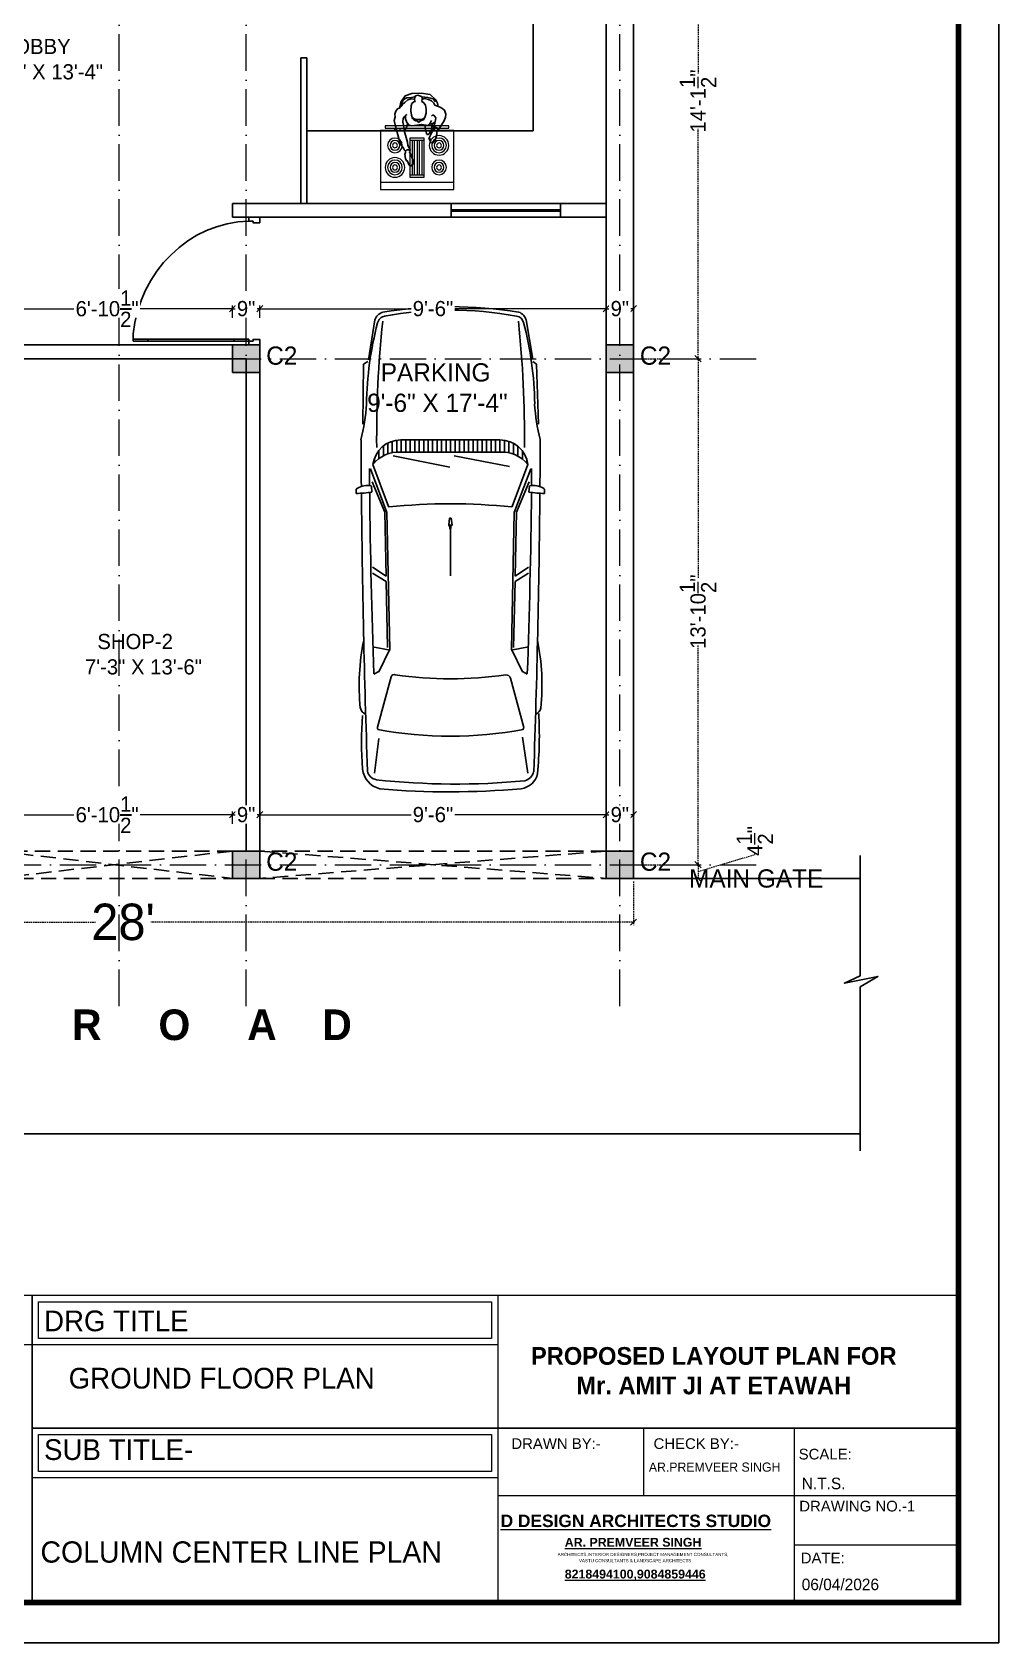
# Model space of a CAD drawing. Header units: millimetres. Extents: x -6808 to 215771, y -89660 to -16303.
# Drawn here: x 91989 to 92307, y -54573 to -54043 of the extents above; entities that cross this region are included whole.
import ezdxf

# ---------------------------------------------------------------- set-up
doc = ezdxf.new("R2010")
doc.units = ezdxf.units.MM
doc.header["$PDMODE"] = 35
doc.linetypes.add('ACAD_ISO10W100', pattern=[18, 12, -3, 0, -3])
doc.linetypes.add('DASHED', pattern=[0.75, 0.5, -0.25])
doc.layers.get('0').update_dxf_attribs({"color": 8})
for name, color, linetype, lineweight in [('col.center', 5, 'ACAD_ISO10W100', 15), ('column', 5, 'Continuous', 30), ('FIXture', 132, 'Continuous', 13), ('FORMAT LAAYER', 250, 'Continuous', 13), ('wall', 7, 'Continuous', 35)]:
    doc.layers.add(name, color=color, linetype=linetype, lineweight=lineweight)
doc.layers.add('FORMAT', color=7, linetype='Continuous')
doc.layers.add('NET 01', color=8, linetype='Continuous')
doc.styles.add('cdim', font='arial.ttf')
doc.styles.add('HYPERMARTBORA0$0$SANSSERIFBOLD', font='sasb____.pfb', dxfattribs={"height": 0.2})
doc.styles.add('SAJ', font='eurr____.ttf')
doc.styles.add('working', font='swissl.ttf')
doc.dimstyles.new('SAJ', dxfattribs={"dimtxt": 5, "dimasz": 2, "dimexe": 1, "dimexo": 1, "dimgap": 0.09375, "dimtad": 0, "dimdec": 1, "dimzin": 0, "dimdsep": 46, "dimlunit": 4, "dimtxsty": 'SAJ', "dimblk": 'OBLIQUE', "dimcen": 0.125, "dimdle": 0.375, "dimadec": 0, "dimazin": 0, "dimtfac": 1, "dimtdec": 1, "dimtofl": 0, "dimtmove": 0, "dimatfit": 3, "dimldrblk": 'OBLIQUE', "dimfxl": 1, "dimtolj": 1, "dimtzin": 0, "dimlwd": 5, "dimlwe": 5, "dimarcsym": 1})

# ---------------------------------------------------------------- blocks, each defined once
blk = doc.blocks.new('QEWFWE')
at = {"layer": 'NET 01'}
for p, q in [((238503.45, 15011.85), (238503.45, 15015.77)), ((238503.45, 15015.77), (238505.41, 15015.77)), ((238503.98, 15015.77), (238503.98, 15011.85)), ((238503.98, 15011.85), (238503.45, 15011.85)), ((238503.45, 15011.85), (238503.45, 14988.32)), ((238503.98, 14988.32), (238503.98, 15011.85)), ((238503.45, 14988.32), (238503.45, 14984.4)), ((238503.98, 14988.32), (238503.45, 14988.32)), ((238503.98, 14984.4), (238503.98, 14988.32)), ((238503.45, 14984.4), (238503.98, 14984.4))]:
    blk.add_line(p, q, dxfattribs=at)
for points in [[(238503.45, 14984.4), (238502.4, 14984.4), (238502.4, 14981.4), (238503.9, 14981.4), (238503.9, 14982.9), (238503.9, 14983.2), (238503.45, 14983.2)], [(238536.02, 14984.4), (238537.07, 14984.4), (238537.07, 14981.4), (238535.57, 14981.4), (238535.57, 14982.9), (238535.57, 14983.2), (238536.02, 14983.2)]]:
    blk.add_lwpolyline(points, close=True, dxfattribs=at)
blk.add_ellipse((238504.18, 14985.62), major_axis=(-29.27, 13.54), ratio=0.925766, start_param=-2.718612, end_param=-1.204625, dxfattribs=at)
blk = doc.blocks.new('_Oblique')
at = {"color": 0, "linetype": 'ByBlock', "lineweight": -2}
blk.add_line((-0.5, -0.5), (0.5, 0.5), dxfattribs=at)
blk = doc.blocks.new('*D2171')
at = {"color": 0, "linetype": 'DASHED', "lineweight": 5, "transparency": 16777216}
for p, q in [((91851.19, -54322.1), (91851.19, -54336.49)), ((92187.19, -54322.1), (92187.19, -54336.49)), ((91850.81, -54335.49), (92010.09, -54335.49)), ((92187.56, -54335.49), (92028.29, -54335.49))]:
    blk.add_line(p, q, dxfattribs=at)
at = {"layer": 'Defpoints', "color": 0, "transparency": 16777216}
for p in [(91851.19, -54321.1), (92187.19, -54321.1), (92187.19, -54335.49)]:
    blk.add_point(p, dxfattribs=at)
at = {"color": 0, "lineweight": 5, "transparency": 16777216, "xscale": 2, "yscale": 2, "zscale": 2, "rotation": 180}
blk.add_blockref('_Oblique', (91851.19, -54335.49), dxfattribs=at)
at = {"color": 0, "lineweight": 5, "transparency": 16777216, "xscale": 2, "yscale": 2, "zscale": 2}
blk.add_blockref('_Oblique', (92187.19, -54335.49), dxfattribs=at)
at = {"color": 0, "transparency": 16777216, "insert": (92019.19, -54335.49), "char_height": 12, "attachment_point": 5, "style": 'SAJ'}
blk.add_mtext("\\A1;28'", dxfattribs=at)
blk = doc.blocks.new('C222')
at = {"layer": 'column'}
blk.add_hatch(color=256, dxfattribs=at).paths.add_polyline_path([(93213.15, -54727.01), (93213.15, -54718.01), (93204.15, -54718.01), (93204.15, -54727.01)])
for p, q in [((93204.15, -54727.01), (93204.15, -54718.01)), ((93204.15, -54718.01), (93213.15, -54718.01)), ((93213.15, -54718.01), (93213.15, -54727.01)), ((93213.15, -54727.01), (93204.15, -54727.01))]:
    blk.add_line(p, q, dxfattribs=at)
blk = doc.blocks.new('ALFA-P')
for p, q in [((1.501, 0.831), (1.466, 0.832)), ((0.051, 0.677), (0.379, 0.733)), ((0.421, 0.765), (0.398, 0.733)), ((0.922, 0.782), (0.421, 0.765)), ((1.054, 0.795), (1.05, 0.795)), ((1.245, 0.684), (1.208, 0.684)), ((1.611, 0.562), (1.26, 0.693)), ((1.295, 0.716), (1.659, 0.578)), ((1.658, 0.598), (1.405, 0.702)), ((1.439, 0.705), (1.49, 0.7)), ((2.117, 0.698), (2.191, 0.585)), ((2.236, 0.585), (2.166, 0.698)), ((2.809, 0.552), (2.782, 0.698)), ((2.989, 0.646), (3.012, 0.687)), ((3.538, 0.646), (3.838, 0.693)), ((1.08, 0.571), (1.171, 0.571)), ((1.187, 0.609), (1.104, 0.609)), ((1.142, 0.646), (1.211, 0.646)), ((1.187, 0.076), (1.276, 0.539)), ((2.191, 0.585), (1.658, 0.598)), ((1.659, 0.578), (2.801, 0.554)), ((2.789, 0.573), (2.236, 0.585)), ((2.801, 0.554), (2.99, 0.646)), ((3.044, 0.547), (3.455, 0.659)), ((1.053, -0.37), (1.053, 0.459)), ((1.156, 0.459), (1.053, 0.459)), ((1.053, 0.421), (1.156, 0.421)), ((1.055, 0.496), (1.156, 0.496)), ((1.161, 0.534), (1.064, 0.534)), ((1.156, -0.37), (1.156, 0.459)), ((1.156, 0.384), (1.053, 0.384)), ((1.053, 0.346), (1.156, 0.346)), ((1.156, 0.309), (1.053, 0.309)), ((1.053, 0.271), (1.156, 0.271)), ((1.156, 0.234), (1.053, 0.234)), ((1.053, 0.196), (1.156, 0.196)), ((1.156, 0.159), (1.053, 0.159)), ((1.053, 0.121), (1.156, 0.121)), ((1.156, 0.084), (1.053, 0.084)), ((1.053, 0.046), (1.156, 0.046)), ((1.156, 0.009), (1.053, 0.009)), ((1.187, -0.435), (1.281, 0.039)), ((1.765, 0.059), (1.708, 0.052)), ((1.708, 0.037), (1.708, 0.052)), ((1.765, 0.03), (1.708, 0.037)), ((1.775, 0.052), (1.765, 0.059)), ((1.775, 0.036), (1.765, 0.03)), ((1.766, 0.03), (1.766, 0.058)), ((1.77, 0.048), (1.787, 0.048)), ((1.77, 0.04), (1.787, 0.04)), ((1.775, 0.048), (1.775, 0.052)), ((1.775, 0.036), (1.775, 0.04)), ((1.787, 0.048), (1.804, 0.044)), ((1.787, 0.04), (1.804, 0.044)), ((1.804, 0.044), (2.189, 0.044)), ((1.053, -0.029), (1.156, -0.029)), ((1.156, -0.066), (1.053, -0.066)), ((1.053, -0.104), (1.156, -0.104)), ((1.156, -0.141), (1.053, -0.141)), ((1.053, -0.179), (1.156, -0.179)), ((1.156, -0.216), (1.053, -0.216)), ((1.053, -0.254), (1.156, -0.254)), ((1.156, -0.291), (1.053, -0.291)), ((1.053, -0.329), (1.156, -0.329)), ((1.156, -0.366), (1.053, -0.366)), ((1.055, -0.404), (1.156, -0.404)), ((1.161, -0.441), (1.064, -0.441)), ((1.08, -0.479), (1.171, -0.479)), ((1.187, -0.516), (1.104, -0.516)), ((1.611, -0.473), (1.26, -0.604)), ((1.295, -0.624), (1.659, -0.486)), ((1.658, -0.505), (1.405, -0.61)), ((2.191, -0.493), (1.658, -0.505)), ((1.659, -0.486), (2.801, -0.461)), ((2.117, -0.606), (2.191, -0.493)), ((2.236, -0.493), (2.166, -0.606)), ((2.789, -0.48), (2.236, -0.493)), ((2.809, -0.459), (2.782, -0.606)), ((2.801, -0.461), (2.99, -0.554)), ((3.033, -0.451), (3.453, -0.566)), ((0.049, -0.586), (0.383, -0.64)), ((0.421, -0.682), (0.398, -0.645)), ((1.142, -0.554), (1.211, -0.554)), ((1.245, -0.591), (1.208, -0.591)), ((1.439, -0.616), (1.49, -0.612)), ((2.989, -0.553), (3.012, -0.595)), ((3.547, -0.554), (3.838, -0.591)), ((0.922, -0.688), (0.421, -0.682)), ((1.501, -0.743), (1.466, -0.743))]:
    blk.add_line(p, q)
blk.add_lwpolyline([(1.77, 0.048, 0.135264), (1.769, 0.048, 0.106902), (1.768, 0.047, 0.081911), (1.768, 0.046, 0.07014), (1.768, 0.044, 0.07014), (1.768, 0.043, 0.081911), (1.768, 0.042, 0.106902), (1.769, 0.041, 0.135264), (1.77, 0.04, 0.135264)], format="xyb")
at = {"const_width": 0.00157}
blk.add_lwpolyline([(2.189, 0.044, 1), (2.188, 0.044, 1)], format="xyb", close=True, dxfattribs=at)
for centre, radius, start, end in [((1.583, 0.741), 0.149, 145.9309, 193.8445), ((1.514, 0.784), 0.068, 134.8266, 142.9949), ((0.774, 0.825), 0.726, 350.1467, 0.5405), ((3.104, -1.099), 1.909, 84.2866, 101.4253), ((0.086, 0.575), 0.109, 108.9654, 157.7189), ((0.794, -2.08), 2.83, 90.8303, 104.7581), ((0.644, 2.435), 1.69, 273.7251, 283.9002), ((1.288, 0.459), 0.235, 96.9706, 180), ((0.703, -88.577), 89.373, 89.52503, 89.7751), ((1.427, 0.479), 0.271, 128.1315, 184.3504), ((0.934, -56.277), 57.002, 89.4957, 89.6397), ((0.934, -56.277), 57.002, 87.9149, 89.4373), ((0.703, -88.577), 89.373, 87.99733, 89.48898), ((3.269, 0.711), 0.0928, 31.1037, 74.3748), ((3.518, -2.656), 3.444, 84.627, 92.961), ((3.799, 0.638), 0.106, 15.9545, 75.1491), ((3.801, 0.61), 0.169, 8.8601, 76.0341), ((3.477, 0.047), 3.537, 170.7624, 189.2376), ((3.018, 0.045), 3.049, 169.5804, 190.4804), ((0.087, 0.589), 0.0687, 102.3165, 172.6202), ((1.022, -8.34), 9.004, 89.3963, 96.1219), ((6.651, 0.044), 5.064, 174.1622, 185.8378), ((1.61, 0.559), 0.00255, 10.1904, 76.0607), ((3.055, 0.509), 0.0388, 106.5918, 183.3613), ((3.448, 0.618), 0.0417, 52.5085, 81.0554), ((0.134, 0.045), 3.395, 349.695, 10.305), ((-2.205, 0.087), 6.134, 353.8067, 5.429), ((-2.824, 0.038), 6.818, 355.0765, 5.0418), ((-0.143, 0.045), 3.193, 351.679, 8.321), ((1.288, -0.37), 0.235, 180, 263.0294), ((1.427, -0.391), 0.271, 175.6496, 231.8685), ((0.08, -0.492), 0.0989, 198.2367, 251.7095), ((0.093, -0.492), 0.0748, 186.407, 260.5783), ((1.022, 8.432), 9.004, 263.8781, 270.6037), ((1.61, -0.47), 0.00255, 283.9393, 349.8096), ((3.042, -0.425), 0.0275, 161.9399, 248.0871), ((0.794, 2.173), 2.83, 255.2872, 269.1697), ((0.644, -2.343), 1.69, 75.9638, 86.2749), ((0.934, 56.369), 57.002, 270.3603, 270.5047), ((1.583, -0.652), 0.149, 166.1555, 214.0691), ((0.774, -0.736), 0.726, 359.4595, 9.8533), ((0.934, 56.369), 57.002, 270.5622, 272.0851), ((0.703, 88.67), 89.373, 270.51092, 271.99998), ((3.269, -0.618), 0.0928, 285.6252, 328.8963), ((3.456, -0.54), 0.0259, 261.842, 317.0719), ((3.785, -0.501), 0.189, 275.3376, 346.1066), ((3.803, -0.56), 0.0908, 281.9071, 350.7156), ((0.703, 88.67), 89.373, 270.2249, 270.47417), ((1.514, -0.695), 0.068, 217.0051, 225.1734), ((3.104, 1.191), 1.909, 258.5747, 275.7134), ((3.577, 2.373), 3.071, 265.8615, 274.2164)]:
    blk.add_arc(centre, radius, start, end)
blk = doc.blocks.new('A$C59C60163')
at = {"layer": 'FIXture'}
for p, q in [((62, 0), (62, 617)), ((494, 494), (514, 494)), ((514, 453), (494, 453)), ((123, 247), (123, 370)), ((411, 350), (123, 350)), ((123, 329), (411, 329)), ((411, 309), (123, 309)), ((123, 288), (411, 288)), ((411, 370), (411, 247)), ((411, 267), (123, 267)), ((514, 165), (494, 165)), ((494, 123), (514, 123))]:
    blk.add_line(p, q, dxfattribs=at)
for points in [[(494, 0), (0, 0), (0, 617), (494, 617)], [(535, 41), (514, 41), (514, 576), (535, 576)], [(432, 247), (103, 247), (103, 370), (432, 370)]]:
    blk.add_lwpolyline(points, close=True, dxfattribs=at)
for centre, radius in [((185, 494), 61.7), ((370, 494), 82.3), ((370, 494), 61.7), ((185, 494), 41.1), ((185, 494), 20.6), ((370, 494), 41.1), ((370, 494), 20.6), ((185, 123), 82.3), ((185, 123), 61.7), ((185, 123), 41.1), ((185, 123), 20.6), ((370, 123), 61.7), ((370, 123), 41.1), ((370, 123), 20.6)]:
    blk.add_circle(centre, radius, dxfattribs=at)
blk = doc.blocks.new('*D2194')
at = {"layer": 'col.center', "color": 0, "linetype": 'DASHED', "lineweight": 5, "transparency": 16777216}
for p, q in [((92188.19, -54316.6), (92209.42, -54316.6)), ((92208.42, -54318.85), (92227.14, -54313.23)), ((92208.42, -54316.22), (92208.42, -54321.47)), ((92227.14, -54313.23), (92227.14, -54313.05)), ((92188.19, -54321.1), (92209.42, -54321.1))]:
    blk.add_line(p, q, dxfattribs=at)
at = {"layer": 'Defpoints', "color": 0, "transparency": 16777216}
for p in [(92187.19, -54316.6), (92187.19, -54321.1), (92208.42, -54321.1)]:
    blk.add_point(p, dxfattribs=at)
at = {"layer": 'col.center', "color": 0, "lineweight": 5, "transparency": 16777216, "xscale": 2, "yscale": 2, "zscale": 2}
for p, rotation in [((92208.42, -54316.6), 90), ((92208.42, -54321.1), 270)]:
    blk.add_blockref('_Oblique', p, dxfattribs=dict(at, rotation=rotation))
at = {"layer": 'col.center', "color": 0, "transparency": 16777216, "insert": (92227.14, -54308.8), "char_height": 5, "attachment_point": 5, "rotation": 90, "style": 'SAJ'}
blk.add_mtext('\\A1;4{\\H1x;\\S1/2;}"', dxfattribs=at)
blk = doc.blocks.new('*D2195')
at = {"layer": 'col.center', "color": 0, "linetype": 'DASHED', "lineweight": 5, "transparency": 16777216}
for p, q in [((92188.19, -54150.14), (92209.42, -54150.14)), ((92208.42, -54149.76), (92208.42, -54222.51)), ((92208.42, -54316.97), (92208.42, -54244.23)), ((92188.19, -54316.6), (92209.42, -54316.6))]:
    blk.add_line(p, q, dxfattribs=at)
at = {"layer": 'Defpoints', "color": 0, "transparency": 16777216}
for p in [(92187.19, -54150.14), (92208.42, -54150.14), (92187.19, -54316.6)]:
    blk.add_point(p, dxfattribs=at)
at = {"layer": 'col.center', "color": 0, "lineweight": 5, "transparency": 16777216, "xscale": 2, "yscale": 2, "zscale": 2}
for p, rotation in [((92208.42, -54150.14), 90), ((92208.42, -54316.6), 270)]:
    blk.add_blockref('_Oblique', p, dxfattribs=dict(at, rotation=rotation))
at = {"layer": 'col.center', "color": 0, "transparency": 16777216, "insert": (92208.42, -54233.37), "char_height": 5, "attachment_point": 5, "rotation": 90, "style": 'SAJ'}
blk.add_mtext('\\A1;13\'-10{\\H1x;\\S1/2;}"', dxfattribs=at)
blk = doc.blocks.new('*D2196')
at = {"layer": 'col.center', "color": 0, "linetype": 'DASHED', "lineweight": 5, "transparency": 16777216}
for p, q in [((92188.19, -53980.64), (92209.42, -53980.64)), ((92208.42, -53980.26), (92208.42, -54056.29)), ((92208.42, -54150.51), (92208.42, -54074.48)), ((92188.19, -54150.14), (92209.42, -54150.14))]:
    blk.add_line(p, q, dxfattribs=at)
at = {"layer": 'Defpoints', "color": 0, "transparency": 16777216}
for p in [(92187.19, -53980.64), (92208.42, -53980.64), (92187.19, -54150.14)]:
    blk.add_point(p, dxfattribs=at)
at = {"layer": 'col.center', "color": 0, "lineweight": 5, "transparency": 16777216, "xscale": 2, "yscale": 2, "zscale": 2}
for p, rotation in [((92208.42, -53980.64), 90), ((92208.42, -54150.14), 270)]:
    blk.add_blockref('_Oblique', p, dxfattribs=dict(at, rotation=rotation))
at = {"layer": 'col.center', "color": 0, "transparency": 16777216, "insert": (92208.42, -54065.39), "char_height": 5, "attachment_point": 5, "rotation": 90, "style": 'SAJ'}
blk.add_mtext('\\A1;14\'-1{\\H1x;\\S1/2;}"', dxfattribs=at)
blk = doc.blocks.new('*D2210')
at = {"layer": 'Defpoints', "color": 0, "transparency": 16777216}
for p in [(92055.19, -54300.15), (91972.69, -54312.1), (92055.19, -54312.1)]:
    blk.add_point(p, dxfattribs=at)
at = {"layer": 'wall', "color": 0, "lineweight": 5, "transparency": 16777216}
for p, q in [((91972.31, -54300.15), (92004.4, -54300.15)), ((91972.69, -54303.15), (91972.69, -54299.15)), ((92055.56, -54300.15), (92023.48, -54300.15)), ((92055.19, -54303.15), (92055.19, -54299.15))]:
    blk.add_line(p, q, dxfattribs=at)
at = {"layer": 'wall', "color": 0, "lineweight": 5, "transparency": 16777216, "xscale": 2, "yscale": 2, "zscale": 2, "rotation": 180}
blk.add_blockref('_Oblique', (91972.69, -54300.15), dxfattribs=at)
at = {"layer": 'wall', "color": 0, "lineweight": 5, "transparency": 16777216, "xscale": 2, "yscale": 2, "zscale": 2}
blk.add_blockref('_Oblique', (92055.19, -54300.15), dxfattribs=at)
at = {"layer": 'wall', "color": 0, "transparency": 16777216, "insert": (92013.94, -54300.15), "char_height": 5, "attachment_point": 5, "style": 'SAJ', "bg_fill": 3, "box_fill_scale": 1.1, "bg_fill_color": 256, "bg_fill_true_color": 13158600, "bg_fill_transparency": 0}
blk.add_mtext('\\A1;6\'-10{\\H1x;\\S1/2;}"', dxfattribs=at)
blk = doc.blocks.new('*D2211')
at = {"layer": 'Defpoints', "color": 0, "transparency": 16777216}
for p in [(92055.19, -54312.1), (92064.19, -54312.1)]:
    blk.add_point(p, dxfattribs=at)
at = {"layer": 'wall', "color": 0, "lineweight": 5, "transparency": 16777216}
for p, q in [((92054.81, -54300.15), (92057.22, -54300.15)), ((92055.19, -54303.15), (92055.19, -54299.15)), ((92064.56, -54300.15), (92062.16, -54300.15)), ((92064.19, -54303.15), (92064.19, -54299.15))]:
    blk.add_line(p, q, dxfattribs=at)
at = {"layer": 'wall', "color": 0, "lineweight": 5, "transparency": 16777216, "xscale": 2, "yscale": 2, "zscale": 2, "rotation": 180}
blk.add_blockref('_Oblique', (92055.19, -54300.15), dxfattribs=at)
at = {"layer": 'wall', "color": 0, "lineweight": 5, "transparency": 16777216, "xscale": 2, "yscale": 2, "zscale": 2}
blk.add_blockref('_Oblique', (92064.19, -54300.15), dxfattribs=at)
at = {"layer": 'wall', "color": 0, "transparency": 16777216, "insert": (92059.69, -54300.15), "char_height": 5, "attachment_point": 5, "style": 'SAJ', "bg_fill": 3, "box_fill_scale": 1.1, "bg_fill_color": 256, "bg_fill_true_color": 13158600, "bg_fill_transparency": 0}
blk.add_mtext('\\A1;9"', dxfattribs=at)
at = {"layer": 'Defpoints', "color": 0, "transparency": 16777216}
blk.add_point((92064.19, -54300.15), dxfattribs=at)
blk = doc.blocks.new('*D2212')
at = {"layer": 'Defpoints', "color": 0, "transparency": 16777216}
for p in [(92178.19, -54300.15), (92064.19, -54312.1), (92178.19, -54312.1)]:
    blk.add_point(p, dxfattribs=at)
at = {"layer": 'wall', "color": 0, "lineweight": 5, "transparency": 16777216}
for p, q in [((92063.81, -54300.15), (92115.22, -54300.15)), ((92064.19, -54303.15), (92064.19, -54299.15)), ((92178.56, -54300.15), (92127.16, -54300.15)), ((92178.19, -54303.15), (92178.19, -54299.15))]:
    blk.add_line(p, q, dxfattribs=at)
at = {"layer": 'wall', "color": 0, "lineweight": 5, "transparency": 16777216, "xscale": 2, "yscale": 2, "zscale": 2, "rotation": 180}
blk.add_blockref('_Oblique', (92064.19, -54300.15), dxfattribs=at)
at = {"layer": 'wall', "color": 0, "lineweight": 5, "transparency": 16777216, "xscale": 2, "yscale": 2, "zscale": 2}
blk.add_blockref('_Oblique', (92178.19, -54300.15), dxfattribs=at)
at = {"layer": 'wall', "color": 0, "transparency": 16777216, "insert": (92121.19, -54300.15), "char_height": 5, "attachment_point": 5, "style": 'SAJ', "bg_fill": 3, "box_fill_scale": 1.1, "bg_fill_color": 256, "bg_fill_true_color": 13158600, "bg_fill_transparency": 0}
blk.add_mtext('\\A1;9\'-6"', dxfattribs=at)
blk = doc.blocks.new('*D2213')
at = {"layer": 'Defpoints', "color": 0, "transparency": 16777216}
for p in [(92178.19, -54312.1), (92187.19, -54312.1)]:
    blk.add_point(p, dxfattribs=at)
at = {"layer": 'wall', "color": 0, "lineweight": 5, "transparency": 16777216}
for p, q in [((92177.81, -54300.15), (92180.22, -54300.15)), ((92178.19, -54303.15), (92178.19, -54299.15)), ((92187.56, -54300.15), (92185.16, -54300.15)), ((92187.19, -54303.15), (92187.19, -54299.15))]:
    blk.add_line(p, q, dxfattribs=at)
at = {"layer": 'wall', "color": 0, "lineweight": 5, "transparency": 16777216, "xscale": 2, "yscale": 2, "zscale": 2, "rotation": 180}
blk.add_blockref('_Oblique', (92178.19, -54300.15), dxfattribs=at)
at = {"layer": 'wall', "color": 0, "lineweight": 5, "transparency": 16777216, "xscale": 2, "yscale": 2, "zscale": 2}
blk.add_blockref('_Oblique', (92187.19, -54300.15), dxfattribs=at)
at = {"layer": 'wall', "color": 0, "transparency": 16777216, "insert": (92182.69, -54300.15), "char_height": 5, "attachment_point": 5, "style": 'SAJ', "bg_fill": 3, "box_fill_scale": 1.1, "bg_fill_color": 256, "bg_fill_true_color": 13158600, "bg_fill_transparency": 0}
blk.add_mtext('\\A1;9"', dxfattribs=at)
at = {"layer": 'Defpoints', "color": 0, "transparency": 16777216}
blk.add_point((92187.19, -54300.15), dxfattribs=at)
blk = doc.blocks.new('*D2216')
at = {"layer": 'Defpoints', "color": 0, "transparency": 16777216}
for p in [(92055.19, -54133.69), (91972.69, -54145.64), (92055.19, -54145.64)]:
    blk.add_point(p, dxfattribs=at)
at = {"layer": 'wall', "color": 0, "lineweight": 5, "transparency": 16777216}
for p, q in [((91972.31, -54133.69), (92004.4, -54133.69)), ((91972.69, -54136.69), (91972.69, -54132.69)), ((92055.56, -54133.69), (92023.48, -54133.69)), ((92055.19, -54136.69), (92055.19, -54132.69))]:
    blk.add_line(p, q, dxfattribs=at)
at = {"layer": 'wall', "color": 0, "lineweight": 5, "transparency": 16777216, "xscale": 2, "yscale": 2, "zscale": 2, "rotation": 180}
blk.add_blockref('_Oblique', (91972.69, -54133.69), dxfattribs=at)
at = {"layer": 'wall', "color": 0, "lineweight": 5, "transparency": 16777216, "xscale": 2, "yscale": 2, "zscale": 2}
blk.add_blockref('_Oblique', (92055.19, -54133.69), dxfattribs=at)
at = {"layer": 'wall', "color": 0, "transparency": 16777216, "insert": (92013.94, -54133.69), "char_height": 5, "attachment_point": 5, "style": 'SAJ', "bg_fill": 3, "box_fill_scale": 1.1, "bg_fill_color": 256, "bg_fill_true_color": 13158600, "bg_fill_transparency": 0}
blk.add_mtext('\\A1;6\'-10{\\H1x;\\S1/2;}"', dxfattribs=at)
blk = doc.blocks.new('*D2217')
at = {"layer": 'Defpoints', "color": 0, "transparency": 16777216}
for p in [(92055.19, -54145.64), (92064.19, -54145.64)]:
    blk.add_point(p, dxfattribs=at)
at = {"layer": 'wall', "color": 0, "lineweight": 5, "transparency": 16777216}
for p, q in [((92054.81, -54133.69), (92057.22, -54133.69)), ((92055.19, -54136.69), (92055.19, -54132.69)), ((92064.56, -54133.69), (92062.16, -54133.69)), ((92064.19, -54136.69), (92064.19, -54132.69))]:
    blk.add_line(p, q, dxfattribs=at)
at = {"layer": 'wall', "color": 0, "lineweight": 5, "transparency": 16777216, "xscale": 2, "yscale": 2, "zscale": 2, "rotation": 180}
blk.add_blockref('_Oblique', (92055.19, -54133.69), dxfattribs=at)
at = {"layer": 'wall', "color": 0, "lineweight": 5, "transparency": 16777216, "xscale": 2, "yscale": 2, "zscale": 2}
blk.add_blockref('_Oblique', (92064.19, -54133.69), dxfattribs=at)
at = {"layer": 'wall', "color": 0, "transparency": 16777216, "insert": (92059.69, -54133.69), "char_height": 5, "attachment_point": 5, "style": 'SAJ', "bg_fill": 3, "box_fill_scale": 1.1, "bg_fill_color": 256, "bg_fill_true_color": 13158600, "bg_fill_transparency": 0}
blk.add_mtext('\\A1;9"', dxfattribs=at)
at = {"layer": 'Defpoints', "color": 0, "transparency": 16777216}
blk.add_point((92064.19, -54133.69), dxfattribs=at)
blk = doc.blocks.new('*D2218')
at = {"layer": 'Defpoints', "color": 0, "transparency": 16777216}
for p in [(92178.19, -54133.69), (92064.19, -54145.64), (92178.19, -54145.64)]:
    blk.add_point(p, dxfattribs=at)
at = {"layer": 'wall', "color": 0, "lineweight": 5, "transparency": 16777216}
for p, q in [((92063.81, -54133.69), (92115.22, -54133.69)), ((92064.19, -54136.69), (92064.19, -54132.69)), ((92178.56, -54133.69), (92127.16, -54133.69)), ((92178.19, -54136.69), (92178.19, -54132.69))]:
    blk.add_line(p, q, dxfattribs=at)
at = {"layer": 'wall', "color": 0, "lineweight": 5, "transparency": 16777216, "xscale": 2, "yscale": 2, "zscale": 2, "rotation": 180}
blk.add_blockref('_Oblique', (92064.19, -54133.69), dxfattribs=at)
at = {"layer": 'wall', "color": 0, "lineweight": 5, "transparency": 16777216, "xscale": 2, "yscale": 2, "zscale": 2}
blk.add_blockref('_Oblique', (92178.19, -54133.69), dxfattribs=at)
at = {"layer": 'wall', "color": 0, "transparency": 16777216, "insert": (92121.19, -54133.69), "char_height": 5, "attachment_point": 5, "style": 'SAJ', "bg_fill": 3, "box_fill_scale": 1.1, "bg_fill_color": 256, "bg_fill_true_color": 13158600, "bg_fill_transparency": 0}
blk.add_mtext('\\A1;9\'-6"', dxfattribs=at)
blk = doc.blocks.new('*D2219')
at = {"layer": 'Defpoints', "color": 0, "transparency": 16777216}
for p in [(92178.19, -54145.64), (92187.19, -54145.64)]:
    blk.add_point(p, dxfattribs=at)
at = {"layer": 'wall', "color": 0, "lineweight": 5, "transparency": 16777216}
for p, q in [((92177.81, -54133.69), (92180.22, -54133.69)), ((92178.19, -54136.69), (92178.19, -54132.69)), ((92187.56, -54133.69), (92185.16, -54133.69)), ((92187.19, -54136.69), (92187.19, -54132.69))]:
    blk.add_line(p, q, dxfattribs=at)
at = {"layer": 'wall', "color": 0, "lineweight": 5, "transparency": 16777216, "xscale": 2, "yscale": 2, "zscale": 2, "rotation": 180}
blk.add_blockref('_Oblique', (92178.19, -54133.69), dxfattribs=at)
at = {"layer": 'wall', "color": 0, "lineweight": 5, "transparency": 16777216, "xscale": 2, "yscale": 2, "zscale": 2}
blk.add_blockref('_Oblique', (92187.19, -54133.69), dxfattribs=at)
at = {"layer": 'wall', "color": 0, "transparency": 16777216, "insert": (92182.69, -54133.69), "char_height": 5, "attachment_point": 5, "style": 'SAJ', "bg_fill": 3, "box_fill_scale": 1.1, "bg_fill_color": 256, "bg_fill_true_color": 13158600, "bg_fill_transparency": 0}
blk.add_mtext('\\A1;9"', dxfattribs=at)
at = {"layer": 'Defpoints', "color": 0, "transparency": 16777216}
blk.add_point((92187.19, -54133.69), dxfattribs=at)

msp = doc.modelspace()

# ---------------------------------------------------------------- linework, layer by layer
for p, q in [((92187.19, -54321.1), (92187.19, -53781.1)), ((92178.19, -54321.1), (92178.19, -53791.849)), ((92154.19, -53985.135), (92154.19, -54075.135)), ((92077.69, -54099.135), (92077.69, -54051.135)), ((92077.69, -54051.135), (92079.69, -54051.135)), ((92079.69, -54099.135), (92079.69, -54051.135)), ((92079.69, -54075.135), (92154.19, -54075.135)), ((92055.19, -54099.135), (92127.19, -54099.135)), ((92055.19, -54099.135), (92055.19, -54103.635)), ((92127.19, -54103.635), (92127.19, -54099.135)), ((92127.19, -54099.135), (92163.19, -54099.135)), ((92163.19, -54099.135), (92178.19, -54099.135)), ((92163.19, -54103.635), (92163.19, -54099.135)), ((92055.19, -54103.635), (92127.19, -54103.635)), ((92127.19, -54101.135), (92163.19, -54101.135)), ((92127.19, -54101.635), (92163.19, -54101.635)), ((92127.19, -54103.635), (92163.19, -54103.635)), ((92163.19, -54103.635), (92178.19, -54103.635)), ((91860.19, -54145.635), (92064.19, -54145.635)), ((92064.19, -54312.1), (92064.19, -54145.635)), ((91860.19, -54150.135), (92059.69, -54150.135)), ((92059.69, -54312.1), (92059.69, -54150.135)), ((92055.19, -54312.1), (92059.69, -54312.1)), ((92055.19, -54312.1), (92055.19, -54321.1)), ((92064.19, -54312.1), (92064.19, -54321.1)), ((92055.19, -54321.1), (92064.19, -54321.1)), ((92178.19, -54321.1), (92187.19, -54321.1))]:
    msp.add_line(p, q)
at = {"ltscale": 1.4}
for p, q in [((92109.55, -54067.932), (92109.015, -54068.663)), ((92110.33, -54067.591), (92109.55, -54067.932)), ((92110.573, -54065.788), (92110.184, -54067.786)), ((92111.06, -54066.86), (92110.33, -54067.591)), ((92111.985, -54063.692), (92110.573, -54065.788)), ((92110.573, -54067.055), (92110.963, -54065.934)), ((92110.963, -54065.934), (92111.401, -54065.008)), ((92111.206, -54066.421), (92111.06, -54066.86)), ((92111.888, -54065.837), (92111.206, -54066.421)), ((92111.401, -54065.008), (92112.57, -54064.326)), ((92112.91, -54065.008), (92111.888, -54065.837)), ((92114.274, -54062.912), (92111.985, -54063.692)), ((92112.57, -54064.326), (92114.079, -54064.179)), ((92113.982, -54064.667), (92112.91, -54065.008)), ((92113.982, -54067.006), (92113.933, -54068.566)), ((92115.102, -54064.764), (92113.982, -54064.667)), ((92114.274, -54066.226), (92113.982, -54067.006)), ((92114.079, -54064.179), (92115.199, -54064.033)), ((92117.342, -54062.815), (92114.274, -54062.912)), ((92114.858, -54065.69), (92114.274, -54066.226)), ((92115.491, -54065.544), (92114.858, -54065.69)), ((92115.199, -54064.179), (92115.15, -54064.862)), ((92115.15, -54064.862), (92115.199, -54065.349)), ((92115.491, -54063.692), (92115.199, -54064.179)), ((92115.199, -54065.349), (92115.491, -54065.544)), ((92116.222, -54063.448), (92115.491, -54063.692)), ((92116.806, -54063.643), (92116.222, -54063.448)), ((92117.39, -54063.936), (92116.806, -54063.643)), ((92120.215, -54063.253), (92117.342, -54062.815)), ((92117.585, -54064.374), (92117.39, -54063.936)), ((92117.39, -54065.544), (92117.488, -54065.398)), ((92117.78, -54065.642), (92117.39, -54065.544)), ((92117.488, -54065.398), (92117.634, -54064.813)), ((92117.634, -54064.813), (92117.585, -54064.374)), ((92117.682, -54063.985), (92119.533, -54064.179)), ((92118.364, -54064.569), (92117.78, -54064.716)), ((92118.218, -54065.983), (92117.78, -54065.642)), ((92118.754, -54066.762), (92118.218, -54065.983)), ((92119.728, -54064.911), (92118.364, -54064.569)), ((92118.9, -54068.078), (92118.754, -54066.762)), ((92119.533, -54064.179), (92121.237, -54064.618)), ((92120.653, -54065.349), (92119.728, -54064.911)), ((92122.162, -54064.959), (92120.215, -54063.253)), ((92121.481, -54066.129), (92120.653, -54065.349)), ((92121.237, -54064.618), (92122.065, -54065.69)), ((92121.822, -54066.714), (92121.481, -54066.129)), ((92122.649, -54067.104), (92121.822, -54066.714)), ((92122.649, -54066.031), (92122.162, -54064.959)), ((92122.893, -54067.25), (92122.649, -54066.031)), ((92123.769, -54067.542), (92122.649, -54067.104)), ((92124.987, -54068.42), (92123.769, -54067.542)), ((92108.723, -54070.564), (92108.431, -54071.782)), ((92108.431, -54071.782), (92108.869, -54073.634)), ((92109.015, -54068.663), (92108.674, -54069.687)), ((92108.674, -54069.687), (92108.723, -54070.564)), ((92111.303, -54072.172), (92111.401, -54071.1)), ((92111.45, -54073.342), (92111.303, -54072.172)), ((92111.401, -54071.1), (92111.79, -54070.515)), ((92111.79, -54070.515), (92112.229, -54069.979)), ((92112.618, -54069.833), (92112.18, -54070.272)), ((92112.18, -54070.272), (92112.18, -54071.197)), ((92112.18, -54071.197), (92112.618, -54072.465)), ((92112.229, -54069.979), (92112.618, -54069.833)), ((92112.764, -54072.952), (92112.57, -54073.781)), ((92112.618, -54072.465), (92113.397, -54073.342)), ((92113.933, -54068.566), (92114.176, -54069.979)), ((92114.176, -54069.979), (92114.469, -54071.149)), ((92114.225, -54073.488), (92117.389, -54073.098)), ((92114.469, -54071.149), (92115.004, -54071.636)), ((92114.663, -54071.1), (92114.517, -54070.71)), ((92115.296, -54071.295), (92114.663, -54071.1)), ((92115.004, -54071.636), (92115.589, -54071.88)), ((92115.881, -54071.441), (92115.296, -54071.295)), ((92115.589, -54071.88), (92116.076, -54071.929)), ((92116.563, -54071.441), (92115.881, -54071.441)), ((92116.076, -54071.929), (92116.222, -54072.221)), ((92116.222, -54072.221), (92116.465, -54072.465)), ((92116.465, -54072.465), (92116.709, -54072.221)), ((92117.098, -54071.49), (92116.563, -54071.441)), ((92116.709, -54072.221), (92117.001, -54071.929)), ((92117.001, -54071.929), (92117.39, -54071.734)), ((92117.731, -54071.344), (92117.098, -54071.49)), ((92117.306, -54073.086), (92119.679, -54073.439)), ((92117.39, -54071.734), (92118.169, -54071.49)), ((92118.316, -54071.051), (92117.731, -54071.344)), ((92118.169, -54071.49), (92118.51, -54070.808)), ((92118.51, -54070.808), (92118.9, -54069.346)), ((92118.9, -54069.346), (92118.9, -54068.078)), ((92119.679, -54073.439), (92120.215, -54072.708)), ((92120.215, -54072.708), (92120.653, -54071.734)), ((92120.215, -54072.952), (92121.335, -54072.708)), ((92120.896, -54072.903), (92120.702, -54074.901)), ((92120.75, -54070.369), (92120.994, -54070.028)), ((92120.994, -54070.028), (92121.481, -54069.979)), ((92121.822, -54072.708), (92121.286, -54073.975)), ((92121.335, -54072.708), (92121.822, -54072.367)), ((92121.481, -54069.979), (92121.773, -54070.466)), ((92121.773, -54070.466), (92122.162, -54070.856)), ((92121.87, -54072.221), (92121.822, -54072.708)), ((92121.968, -54071.587), (92121.87, -54072.221)), ((92122.162, -54070.856), (92121.968, -54071.587)), ((92123.03, -54074.722), (92124.889, -54071.929)), ((92124.889, -54071.929), (92125.328, -54070.661)), ((92125.376, -54069.687), (92124.987, -54068.42)), ((92125.328, -54070.661), (92125.376, -54069.687)), ((92108.869, -54073.634), (92110.378, -54079.336)), ((92111.742, -54075.096), (92111.45, -54073.342)), ((92112.764, -54078.947), (92111.742, -54075.096)), ((92112.131, -54074.609), (92111.888, -54074.901)), ((92112.57, -54073.781), (92112.131, -54074.609)), ((92113.397, -54073.342), (92114.225, -54073.488)), ((92118.705, -54074.706), (92118.656, -54073.683)), ((92119.095, -54076.071), (92118.705, -54074.706)), ((92119.435, -54076.51), (92119.095, -54076.071)), ((92119.922, -54076.169), (92119.435, -54076.51)), ((92120.697, -54075.977), (92119.869, -54077.683)), ((92119.869, -54077.683), (92119.918, -54077.926)), ((92120.702, -54075.974), (92119.874, -54077.679)), ((92119.874, -54077.679), (92119.922, -54077.923)), ((92119.918, -54077.926), (92120.356, -54077.683)), ((92120.702, -54074.901), (92119.922, -54076.169)), ((92119.922, -54077.923), (92120.361, -54077.679)), ((92120.356, -54077.683), (92120.064, -54078.267)), ((92120.064, -54078.267), (92120.161, -54078.511)), ((92120.361, -54077.679), (92120.069, -54078.264)), ((92120.069, -54078.264), (92120.166, -54078.508)), ((92120.161, -54078.511), (92120.502, -54078.365)), ((92120.166, -54078.508), (92120.507, -54078.362)), ((92120.502, -54078.365), (92120.258, -54078.999)), ((92120.507, -54078.362), (92120.263, -54078.995)), ((92121.432, -54074.463), (92120.702, -54075.974)), ((92121.573, -54078.127), (92121.102, -54079.198)), ((92121.286, -54073.975), (92121.432, -54074.463)), ((92121.432, -54074.024), (92121.919, -54074.024)), ((92121.578, -54078.069), (92121.529, -54078.605)), ((92121.529, -54078.605), (92121.773, -54078.459)), ((92121.773, -54078.459), (92122.016, -54078.118)), ((92121.919, -54074.024), (92122.455, -54074.219)), ((92122.016, -54078.118), (92122.162, -54077.436)), ((92122.162, -54077.436), (92122.455, -54076.412)), ((92122.455, -54074.219), (92122.844, -54074.414)), ((92122.455, -54075.535), (92122.552, -54074.853)), ((92122.455, -54076.412), (92122.455, -54075.535)), ((92122.552, -54074.853), (92123.088, -54074.706)), ((92110.378, -54079.336), (92111.498, -54080.847)), ((92111.498, -54080.847), (92111.839, -54081.53)), ((92111.839, -54081.53), (92112.131, -54081.773)), ((92112.18, -54082.261), (92111.888, -54082.894)), ((92111.888, -54082.894), (92112.18, -54084.405)), ((92112.131, -54081.773), (92112.18, -54082.261)), ((92112.229, -54081.724), (92112.57, -54081.383)), ((92112.57, -54081.383), (92113.251, -54081.432)), ((92112.91, -54079.921), (92112.764, -54078.947)), ((92113.641, -54081.53), (92112.91, -54079.921)), ((92113.251, -54081.432), (92113.397, -54081.627)), ((92113.495, -54082.114), (92113.592, -54081.919)), ((92114.176, -54083.479), (92113.495, -54082.114)), ((92113.592, -54081.919), (92113.641, -54081.53)), ((92114.469, -54084.454), (92114.176, -54083.479)), ((92120.258, -54078.999), (92120.502, -54079.145)), ((92120.502, -54079.145), (92120.745, -54079.047)), ((92120.745, -54079.047), (92120.794, -54079.242)), ((92120.794, -54079.242), (92121.135, -54079.193)), ((92112.18, -54084.405), (92112.618, -54085.185)), ((92112.618, -54085.185), (92112.716, -54084.892)), ((92112.716, -54084.892), (92113.3, -54086.501)), ((92113.3, -54086.501), (92113.495, -54086.549)), ((92113.495, -54086.549), (92113.592, -54086.354)), ((92113.592, -54086.354), (92113.884, -54086.696)), ((92113.884, -54086.696), (92114.274, -54086.696)), ((92114.274, -54086.306), (92114.566, -54086.306)), ((92114.274, -54086.696), (92114.274, -54086.306)), ((92114.907, -54085.721), (92114.469, -54084.454)), ((92114.566, -54085.965), (92114.907, -54085.721)), ((92114.566, -54086.306), (92114.566, -54085.965))]:
    msp.add_line(p, q, dxfattribs=at)
at = {"linetype": 'DASHED', "ltscale": 10}
for p, q in [((91977.19, -54312.1), (92055.19, -54321.1)), ((92055.19, -54312.1), (91977.19, -54321.1)), ((92055.19, -54312.1), (91977.19, -54312.1)), ((92064.19, -54312.1), (92178.19, -54321.1)), ((92178.19, -54312.1), (92064.19, -54321.1)), ((92178.19, -54312.1), (92064.19, -54312.1)), ((91977.19, -54321.1), (92055.19, -54321.1)), ((92064.19, -54321.1), (92178.19, -54321.1))]:
    msp.add_line(p, q, dxfattribs=at)
msp.add_lwpolyline([(92261.8, -54313.583), (92261.8, -54353.141), (92256.626, -54355.537), (92267.662, -54353.351), (92261.831, -54356.807), (92261.831, -54410.724)])
at = {"lineweight": 30}
for points in [[(92261.8, -54321.1), (92186.178, -54321.1)], [(92261.831, -54405.1), (91789.017, -54405.1)]]:
    msp.add_lwpolyline(points, dxfattribs=at)
at = {"layer": 'col.center'}
for p, q in [((92182.69, -54363.112), (92182.69, -53742.957)), ((92059.69, -54363.112), (92059.69, -53764.921)), ((92017.94, -54363.112), (92017.94, -53772.377)), ((91817.364, -54150.135), (92229.118, -54150.135)), ((91817.364, -54316.6), (92229.118, -54316.6))]:
    msp.add_line(p, q, dxfattribs=at)
at = {"layer": 'FORMAT', "lineweight": 18}
msp.add_line((91989.278, -54474.597), (91989.278, -54458.242), dxfattribs=at)
at = {"layer": 'FORMAT', "ltscale": 2}
msp.add_line((91989.278, -54501.937), (92294.163, -54501.937), dxfattribs=at)
at = {"layer": 'FORMAT', "lineweight": 13, "ltscale": 20}
for p, q in [((92190.49, -54501.937), (92190.49, -54524.163)), ((92240.13, -54540.388), (92294.163, -54540.388))]:
    msp.add_line(p, q, dxfattribs=at)
at = {"layer": 'FORMAT', "color": 0}
msp.add_lwpolyline([(91677.26, -53677.725), (91677.26, -54572.561), (92307.427, -54572.561), (92307.427, -53677.725)], close=True, dxfattribs=at)
msp.add_lwpolyline([(91677.26, -53677.725), (91677.26, -54572.561), (92307.427, -54572.561), (92307.427, -53677.725)], close=True, dxfattribs=at)
at = {"layer": 'FORMAT', "color": 0, "const_width": 1.848}
msp.add_lwpolyline([(91690.524, -53690.988), (91690.524, -54559.297), (92294.163, -54559.297), (92294.163, -53690.988)], close=True, dxfattribs=at)
msp.add_lwpolyline([(91690.524, -53690.988), (91690.524, -54559.297), (92294.163, -54559.297), (92294.163, -53690.988)], close=True, dxfattribs=at)
at = {"layer": 'FORMAT', "ltscale": 2, "const_width": 0.461}
for points in [[(91776.236, -54458.242), (91776.236, -54559.297), (91690.524, -54559.297), (91690.524, -54458.242), (92294.163, -54458.242)], [(91989.278, -54559.297), (91989.278, -54458.242)]]:
    msp.add_lwpolyline(points, dxfattribs=at)
at = {"layer": 'FORMAT', "lineweight": 18}
for points in [[(92142.576, -54474.597), (91776.236, -54474.597), (91776.236, -54458.242), (92142.576, -54458.242)], [(92142.576, -54458.242), (92142.576, -54474.597)]]:
    msp.add_lwpolyline(points, dxfattribs=at)
at = {"layer": 'FORMAT', "const_width": 0.461}
msp.add_lwpolyline([(92142.576, -54559.297), (92142.576, -54458.242)], dxfattribs=at)
at = {"layer": 'FORMAT', "lineweight": 18}
for points in [[(91991.39, -54460.354), (92140.464, -54460.354), (92140.464, -54472.485), (91991.39, -54472.485)], [(91989.278, -54501.937), (92142.576, -54501.937), (92142.576, -54518.292), (91989.278, -54518.292)], [(91991.39, -54504.049), (92140.464, -54504.049), (92140.464, -54516.18), (91991.39, -54516.18)]]:
    msp.add_lwpolyline(points, close=True, dxfattribs=at)
at = {"layer": 'FORMAT', "color": 0, "lineweight": 13}
for points in [[(92240.13, -54559.297), (92240.13, -54501.937)], [(92142.576, -54524.163), (92294.163, -54524.163)]]:
    msp.add_lwpolyline(points, dxfattribs=at)

# ---------------------------------------------------------------- block references
at = {"rotation": 270}
for name, p, xscale, yscale, zscale in [('A$C59C60163', (92103.864, -54094.457), -0.0391304348595441, 0.0391304348595441, 0.0391304348595441), ('ALFA-P', (92125.174, -54135.388), 39.37007874017581, 39.37007874017581, 39.37007874017581)]:
    msp.add_blockref(name, p, dxfattribs=dict(at, xscale=xscale, yscale=yscale, zscale=zscale))
at = {"linetype": 'ByBlock', "lineweight": 20, "xscale": 1.211467555345734, "yscale": 1.211467555345734, "zscale": 1.211467555345734, "rotation": 90}
msp.add_blockref('QEWFWE', (110213.664, -343083.551), dxfattribs=at)
at = {"layer": 'column'}
for p in [(-1148.961, 572.375), (-1025.961, 572.375), (-1148.961, 405.91), (-1025.961, 405.91)]:
    msp.add_blockref('C222', p, dxfattribs=at)

# ---------------------------------------------------------------- texts
at = {"ltscale": 2, "width": 244.74508, "style": 'SAJ'}
for s, insert, char_height, attachment_point in [('\\A1;{\\fCentury Gothic|b0|i0|c0|p34;              LOBBY\\P         11\'-3" X 13\'-4"}', (91953.639, -54044.924), 5, 1), ('\\A1;{\\fCentury Gothic|b0|i0|c0|p34;       PARKING\\P     9\'-6" X 17\'-4"}', (92088.39, -54151.644), 6, 1), ('\\A1;{\\fCentury Gothic|b0|i0|c0|p34; \\H0.83333x; SHOP-2\\P7\'-3" X 13\'-6"}', (92006.625, -54240.683), 6, 1), ('\\A1;{\\fCentury Gothic|b0|i0|c0|p34;MAIN GATE}', (92249.635, -54318.13), 6, 3)]:
    msp.add_mtext(s, dxfattribs=dict(at, insert=insert, char_height=char_height, attachment_point=attachment_point))
at = {"linetype": 'ByBlock', "insert": (92033.449, -54364.219), "char_height": 10.08, "width": 351.4658, "attachment_point": 2, "style": 'SAJ'}
msp.add_mtext('\\A1;{\\fCentury Gothic|b1|i0|c0|p34;        R     O     A    D }', dxfattribs=at)
at = {"layer": 'col.center', "linetype": 'ByBlock', "char_height": 6, "width": 293.6941, "attachment_point": 1, "style": 'SAJ'}
for insert in [(92066.297, -54146.134), (92189.297, -54146.134), (92066.297, -54312.599), (92189.297, -54312.599)]:
    msp.add_mtext('\\A1;{\\fCentury Gothic|b0|i0|c0|p34;C2}', dxfattribs=dict(at, insert=insert))
at = {"layer": 'col.center', "insert": (91992.014, -54539.193), "char_height": 7, "width": 183.55881, "attachment_point": 1, "style": 'SAJ'}
msp.add_mtext('\\A1;{\\fCentury Gothic|b0|i0|c0|p34;COLUMN CENTER LINE PLAN}', dxfattribs=at)
at = {"layer": 'FORMAT', "lineweight": 13, "style": 'working'}
for s, height, p in [('DRAWN BY:-', 3.5126, (92146.987, -54508.802)), (' CHECK BY:-', 3.51256, (92192.431, -54508.802)), ('SCALE:', 3.5126, (92241.561, -54512.256)), ('DRAWING NO.-1', 3.51256, (92241.747, -54529.364)), ('DATE:', 3.5126, (92242.242, -54546.427))]:
    msp.add_text(s, height=height, dxfattribs=at).set_placement(p)
at = {"layer": 'FORMAT', "ltscale": 2, "attachment_point": 1, "style": 'SAJ'}
for s, insert, char_height, width in [('\\A1;{\\fCentury Gothic|b0|i0|c0|p34;DRG TITLE}', (91993.166, -54463.26), 6.81315, 157.97217), ('\\A1;{\\fCentury Gothic|b0|i0|c0|p34;GROUND FLOOR PLAN}', (92001.288, -54482.111), 6.81315, 157.97217), ('\\A1;{\\fCentury Gothic|b0|i0|c0|p34;SUB TITLE-}', (91993.164, -54505.605), 6.81315, 157.97217), ('\\A1;{\\fShonar Bangla|b0|i0|c0|p34;AR.PREMVEER SINGH}', (92192.247, -54513.261), 3.01841, 153.90418), ('\\A1;{\\fShonar Bangla|b0|i0|c0|p34;N.T.S.}', (92242.561, -54518.241), 3.80198, 98.73261), ('\\A1;{\\fShonar Bangla|b0|i0|c0|p34;06/04/2026}', (92242.561, -54551.46), 3.80198, 98.73261)]:
    msp.add_mtext(s, dxfattribs=dict(at, insert=insert, char_height=char_height, width=width))
at = {"layer": 'FORMAT', "insert": (92213.601, -54483.092), "char_height": 5.82604, "width": 146.36223, "attachment_point": 5, "style": 'cdim'}
msp.add_mtext('\\A1;{\\fDilleniaUPC|b1|i0|c0|p18;PROPOSED LAYOUT PLAN FOR \\PMr. AMIT JI AT ETAWAH}', dxfattribs=at)
at = {"layer": 'FORMAT LAAYER', "color": 0, "lineweight": 13}
for s, height, style, p in [('%%UD DESIGN ARCHITECTS STUDIO', 4.08123, 'HYPERMARTBORA0$0$SANSSERIFBOLD', (92143.465, -54534.485)), ('%%UAR. PREMVEER SINGH', 2.91228, 'HYPERMARTBORA0$0$SANSSERIFBOLD', (92164.563, -54540.955)), ('ARCHITECTS,INTERIOR DESIGNERS,PROJECT MANAGEMENT CONSULTANTS,', 1.05931, 'working', (92162.219, -54544.03)), ('%%U8218494100,9084859446', 2.91228, 'HYPERMARTBORA0$0$SANSSERIFBOLD', (92164.563, -54551.409)), ('VASTU CONSULTANTS & LANDSCAPE ARCHITECTS', 1.05931, 'working', (92169.228, -54546.053))]:
    msp.add_text(s, height=height, dxfattribs=dict(at, style=style)).set_placement(p)

# ---------------------------------------------------------------- dimensions: what is measured, and where the dimension line sits
dim = msp.add_aligned_dim(p1=(91851.19, -54321.1), p2=(92187.19, -54321.1), distance=-14.386, dimstyle='SAJ', override={"dimtxt": 12})
dim.commit()
dim.dimension.update_dxf_attribs({"geometry": '*D2171', "text_midpoint": (92019.19, -54335.486)})
at = {"layer": 'col.center'}
for p1, p2, distance, picture, middle in [((92187.19, -54150.135), (92187.19, -53980.635), -21.231, '*D2196', (92208.421, -54065.385)), ((92187.19, -54316.6), (92187.19, -54150.135), -21.231, '*D2195', (92208.421, -54233.367)), ((92187.19, -54316.6), (92187.19, -54321.1), 21.231, '*D2194', (92227.138, -54312.953))]:
    dim = msp.add_aligned_dim(p1=p1, p2=p2, distance=distance, dimstyle='SAJ', override={"dimtmove": 1}, dxfattribs=at)
    dim.commit()
    dim.dimension.update_dxf_attribs({"geometry": picture, "text_midpoint": middle})

# ---------------------------------------------------------------- next in the draw order: dimensions: what is measured, and where the dimension line sits
at = {"layer": 'wall'}
for p1, p2, picture, middle in [((91972.69, -54145.635), (92055.19, -54145.635), '*D2216', (92013.94, -54133.688)), ((91972.69, -54312.1), (92055.19, -54312.1), '*D2210', (92013.94, -54300.153))]:
    dim = msp.add_aligned_dim(p1=p1, p2=p2, distance=11.947, dimstyle='SAJ', override={"dimfxl": 3, "dimfxlon": 1, "dimtfill": 1}, dxfattribs=at)
    dim.commit()
    dim.dimension.update_dxf_attribs({"geometry": picture, "text_midpoint": middle})

# ---------------------------------------------------------------- next in the draw order: dimensions: what is measured, and where the dimension line sits
for p1, p2, picture, middle in [((92055.19, -54145.635), (92064.19, -54145.635), '*D2217', (92059.69, -54133.688)), ((92055.19, -54312.1), (92064.19, -54312.1), '*D2211', (92059.69, -54300.153))]:
    dim = msp.add_aligned_dim(p1=p1, p2=p2, distance=11.947, dimstyle='SAJ', override={"dimfxl": 3, "dimfxlon": 1, "dimtfill": 1}, dxfattribs=at)
    dim.commit()
    dim.dimension.update_dxf_attribs({"geometry": picture, "text_midpoint": middle})

# ---------------------------------------------------------------- next in the draw order: dimensions: what is measured, and where the dimension line sits
for p1, p2, picture, middle in [((92064.19, -54145.635), (92178.19, -54145.635), '*D2218', (92121.19, -54133.688)), ((92064.19, -54312.1), (92178.19, -54312.1), '*D2212', (92121.19, -54300.153))]:
    dim = msp.add_aligned_dim(p1=p1, p2=p2, distance=11.947, dimstyle='SAJ', override={"dimfxl": 3, "dimfxlon": 1, "dimtfill": 1}, dxfattribs=at)
    dim.commit()
    dim.dimension.update_dxf_attribs({"geometry": picture, "text_midpoint": middle})

# ---------------------------------------------------------------- next in the draw order: dimensions: what is measured, and where the dimension line sits
for p1, p2, picture, middle in [((92178.19, -54145.635), (92187.19, -54145.635), '*D2219', (92182.69, -54133.688)), ((92178.19, -54312.1), (92187.19, -54312.1), '*D2213', (92182.69, -54300.153))]:
    dim = msp.add_aligned_dim(p1=p1, p2=p2, distance=11.947, dimstyle='SAJ', override={"dimfxl": 3, "dimfxlon": 1, "dimtfill": 1}, dxfattribs=at)
    dim.commit()
    dim.dimension.update_dxf_attribs({"geometry": picture, "text_midpoint": middle})

doc.saveas('drawing.dxf')
